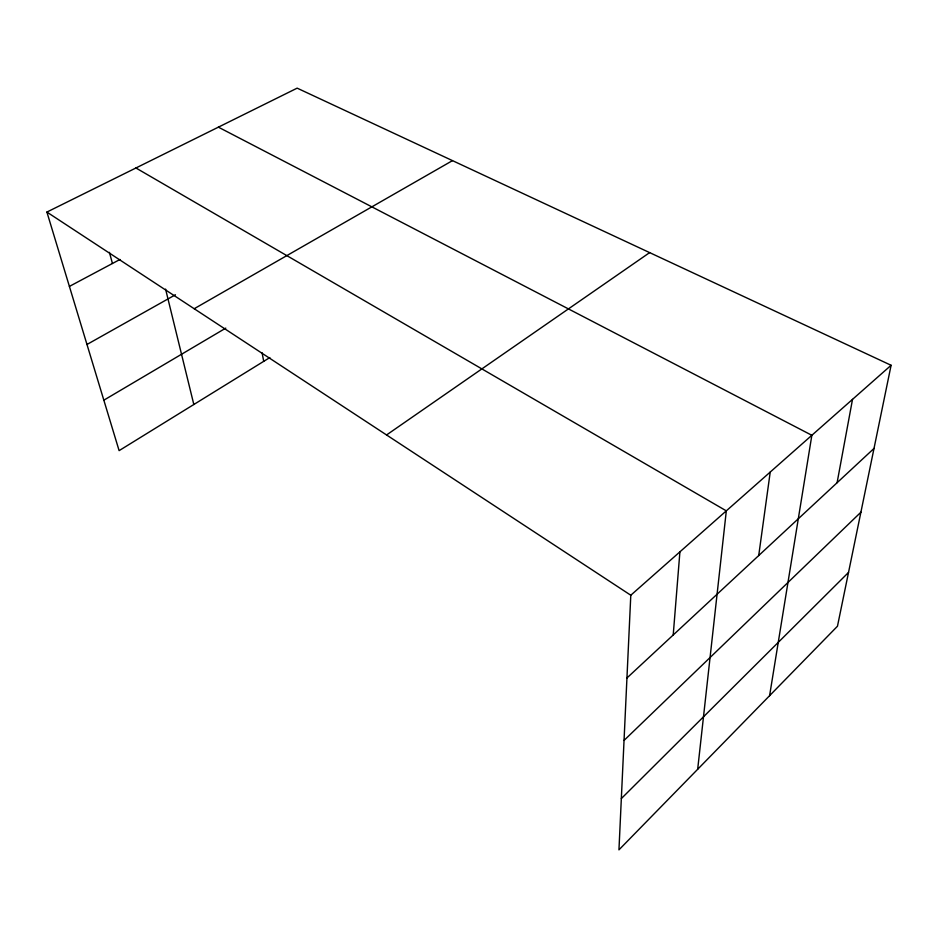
<?xml version="1.0" encoding="UTF-8"?>
<svg xmlns="http://www.w3.org/2000/svg" width="938" height="938" viewBox="0 0 938 938"><rect width="100%" height="100%" fill="white"/><g stroke="black" fill="none" stroke-linecap="round" stroke-linejoin="round"><path stroke-width="1.41" d="M891.1 365.281L630.793 595.231L618.951 849.851L837.47 626.221L891.1 365.281L297.158 88.149L46.9 212.07L119.114 450.639L269.839 357.566M673.214 634.991L679.909 551.849M697.673 769.289L726.317 510.858L135.928 167.984M758.713 555.554L770.227 472.06M769.594 695.691L811.851 435.291L218.378 127.158M837.095 482.73L852.513 399.377M621.343 798.578L848.527 572.438M624.04 740.422L860.908 512.207M626.947 677.975L874.017 448.434M386.562 434.962L649.647 252.615M103.837 400.186L225.777 328.124M194.201 308.731L452.491 160.621M86.976 344.481L175.418 294.767M69.4 286.407L119.982 259.474M46.9 212.07L630.793 595.231M109.406 252.334L112.443 263.484M165.58 289.115L193.826 404.501M262.065 352.782L263.719 361.341"/></g></svg>
